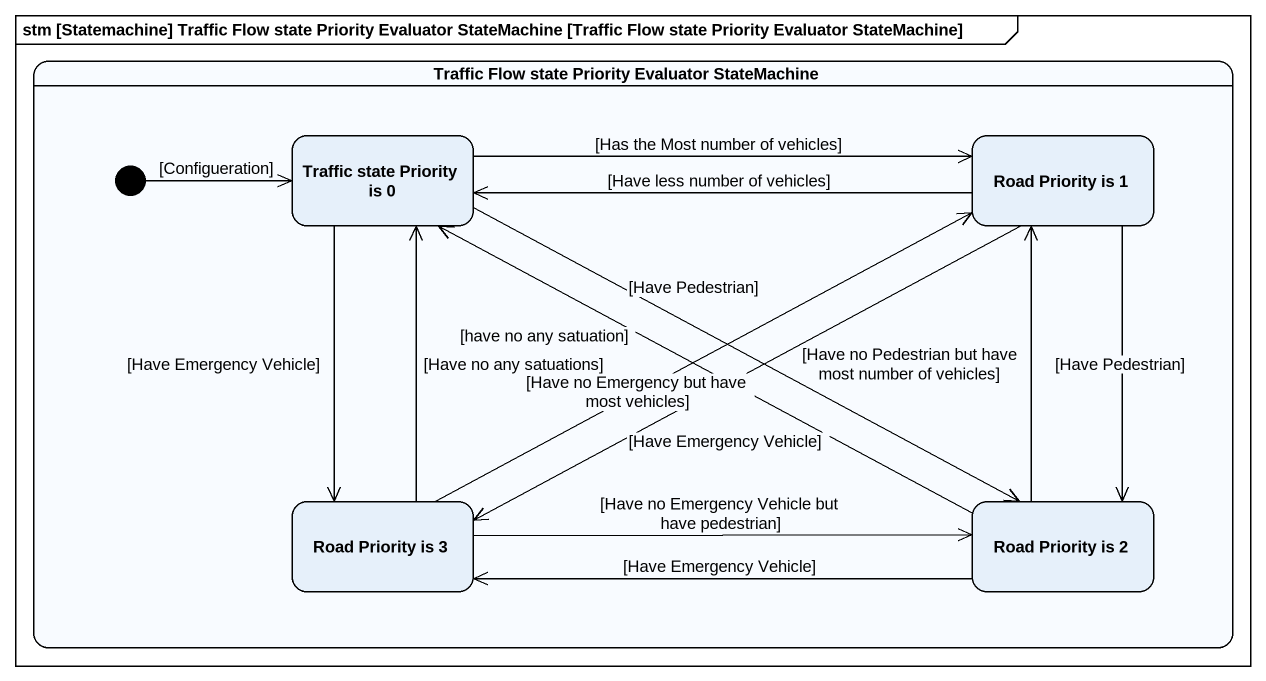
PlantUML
@startuml
mainframe stm [Statemachine] Traffic Flow state Priority Evaluator StateMachine [Traffic Flow state Priority Evaluator StateMachine]
hide empty description
state "Traffic Flow state Priority Evaluator StateMachine" as Traffic_Flow_state_Priority {
  state "Traffic state Priority is 0" as Traffic_state_Priority_is_0
  state "Road Priority is 1" as Road_Priority_is_1
  state "Road Priority is 3" as Road_Priority_is_3
  state "Road Priority is 2" as Road_Priority_is_2
  [*] -right-> Traffic_state_Priority_is_0 : [Configueration]
}
Traffic_state_Priority_is_0 -right-> Road_Priority_is_1 : [Has the Most number of vehicles]
Traffic_state_Priority_is_0 --> Road_Priority_is_3 : [Have Emergency Vehicle]
Traffic_state_Priority_is_0 -right-> Road_Priority_is_2 : [Have Pedestrian]
Road_Priority_is_1 -left-> Traffic_state_Priority_is_0 : [Have less number of vehicles]
Road_Priority_is_1 -left-> Road_Priority_is_3 : [Have Emergency Vehicle]
Road_Priority_is_1 --> Road_Priority_is_2 : [Have Pedestrian]
Road_Priority_is_3 -up-> Traffic_state_Priority_is_0 : [Have no any satuations]
Road_Priority_is_3 -right-> Road_Priority_is_1 : [Have no Emergency but have most vehicles]
Road_Priority_is_3 -right-> Road_Priority_is_2 : [Have no Emergency Vehicle but have pedestrian]
Road_Priority_is_2 -left-> Traffic_state_Priority_is_0 : [have no any satuation]
Road_Priority_is_2 -up-> Road_Priority_is_1 : [Have no Pedestrian but have most number of vehicles]
Road_Priority_is_2 -left-> Road_Priority_is_3 : [Have Emergency Vehicle]
@enduml
